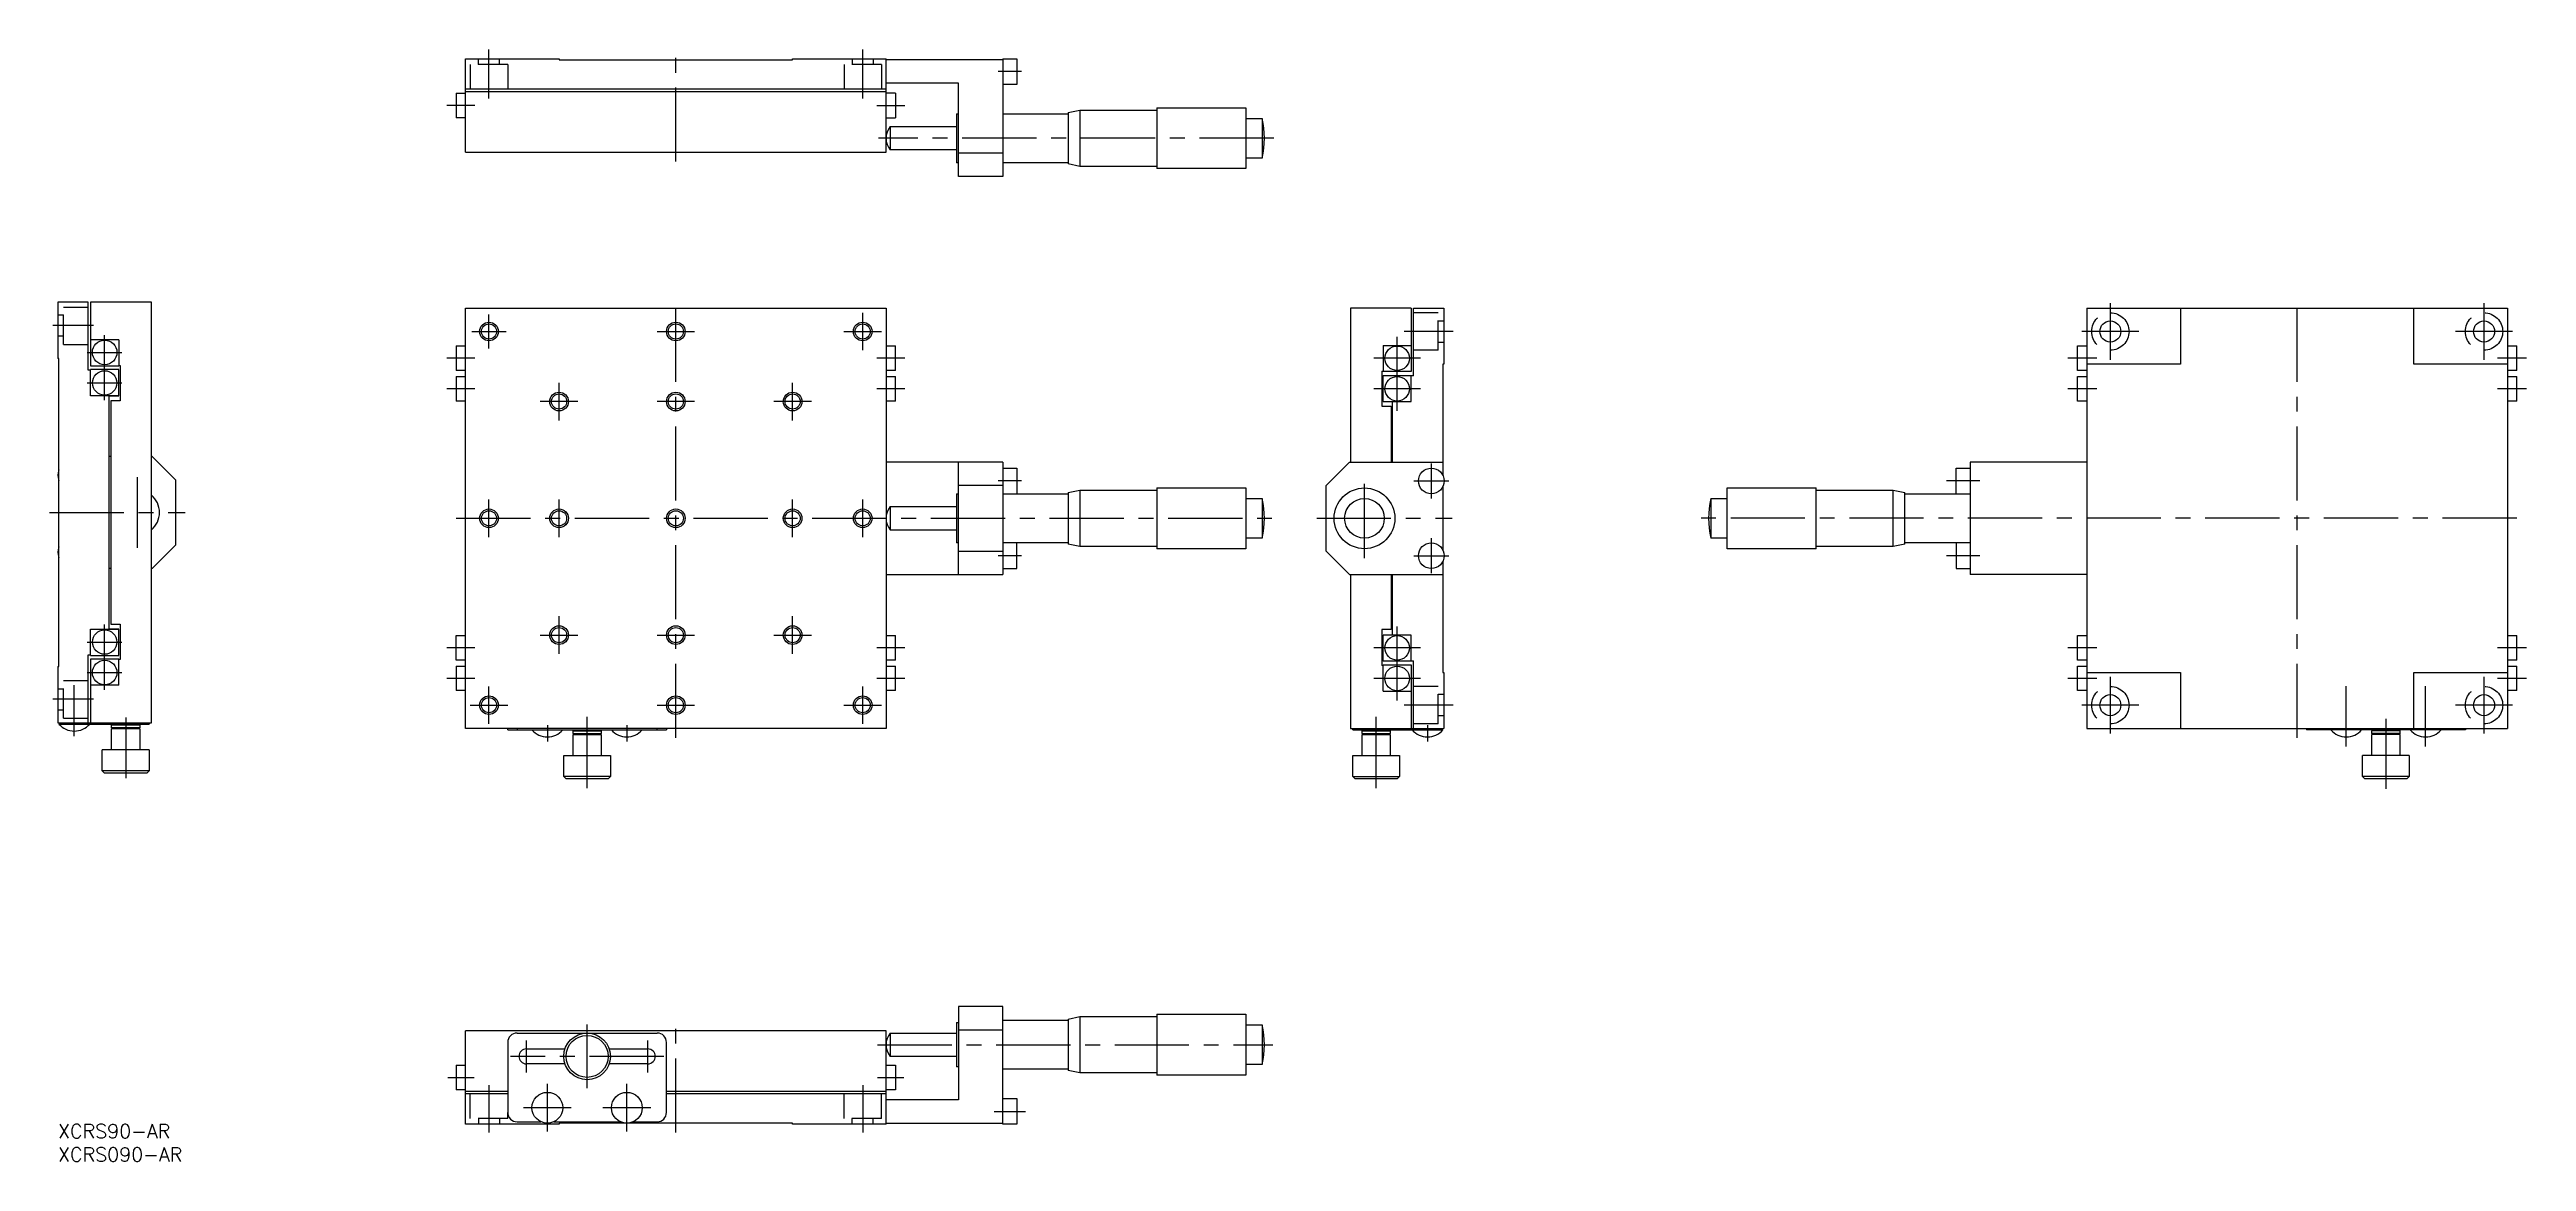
# Model space of a CAD drawing. Extents: x -2 to 528, y -8 to 230.
import ezdxf

# ---------------------------------------------------------------- set-up
doc = ezdxf.new("R2010")
doc.units = 0
doc.header["$LTSCALE"] = 0.5
doc.linetypes.add('CENTER', pattern=[50.8, 31.75, -6.35, 6.35, -6.35])
doc.linetypes.add('DASHED', pattern=[19.05, 12.7, -6.35])
for name, color, linetype in [('MSM_CENTER', 1, 'CENTER'), ('MSM_CONTINUOUS', 7, 'CONTINUOUS'), ('MSM_DASHED', 4, 'DASHED'), ('MSM_NARROW', 5, 'CONTINUOUS'), ('MSM_PART_NUMBER', 7, 'CONTINUOUS')]:
    doc.layers.add(name, color=color, linetype=linetype)
doc.styles.get("Standard").update_dxf_attribs({"font": 'txt.shx', "height": 3, "bigfont": 'bigfont.shx'})

# ---------------------------------------------------------------- blocks, each defined once
blk = doc.blocks.new('*U58')
at = {"layer": 'MSM_PART_NUMBER'}
blk.add_text('XCRS90-AR', height=3, dxfattribs=at).set_placement((0, -3))
blk = doc.blocks.new('*U59')
at = {"layer": 'MSM_PART_NUMBER'}
blk.add_text('XCRS090-AR', height=3, dxfattribs=at).set_placement((0, -8))

msp = doc.modelspace()

# ---------------------------------------------------------------- linework, layer by layer
at = {"layer": 'MSM_CENTER'}
for p, q in [((92.28, 219.55), (92.28, 230.05)), ((132.28, 206.05), (132.28, 229.85)), ((172.28, 219.55), (172.28, 230.05)), ((206.28, 225.35), (201.28, 225.35)), ((89.28, 218.05), (83.28, 218.05)), ((175.28, 218.05), (181.28, 218.05)), ((260.28, 211.05), (175.68, 211.05)), ((132.28, 82.69), (132.28, 176.69)), ((439.38, 163.61), (439.38, 175.78)), ((479.38, 82.69), (479.38, 176.69)), ((519.38, 163.61), (519.38, 175.78)), ((7.59, 170.94), (-1.09, 170.94)), ((88.63, 169.69), (95.93, 169.69)), ((92.28, 166.04), (92.28, 173.34)), ((128.25, 169.69), (136.3, 169.69)), ((168.25, 169.69), (176.3, 169.69)), ((172.28, 165.67), (172.28, 173.72)), ((298.7, 169.69), (288.2, 169.69)), ((445.46, 169.69), (433.29, 169.69)), ((525.46, 169.69), (513.29, 169.69)), ((6.29, 165.21), (13.71, 165.21)), ((10, 154.96), (10, 168.93)), ((286.7, 152.69), (286.7, 168.69)), ((89.28, 163.96), (83.28, 163.96)), ((181.28, 163.96), (175.28, 163.96)), ((291.7, 163.96), (281.7, 163.96)), ((436.46, 163.96), (430.29, 163.96)), ((528.46, 163.96), (522.29, 163.96)), ((6.29, 158.67), (13.71, 158.67)), ((89.28, 157.42), (83.28, 157.42)), ((111.3, 154.69), (103.25, 154.69)), ((107.28, 150.67), (107.28, 158.72)), ((136.3, 154.69), (128.25, 154.69)), ((161.3, 154.69), (153.25, 154.69)), ((157.28, 150.67), (157.28, 158.72)), ((181.28, 157.42), (175.28, 157.42)), ((291.7, 157.42), (281.7, 157.42)), ((436.46, 157.42), (430.29, 157.42)), ((528.46, 157.42), (522.29, 157.42)), ((17, 123.35), (17, 138.53)), ((279.7, 121.19), (279.7, 138.19)), ((294, 141.44), (294, 133.94)), ((92.28, 125.67), (92.28, 133.72)), ((107.28, 125.67), (107.28, 133.72)), ((157.28, 125.67), (157.28, 133.72)), ((172.28, 125.67), (172.28, 133.72)), ((206.28, 137.69), (201.28, 137.69)), ((290.25, 137.69), (297.75, 137.69)), ((411.46, 137.69), (404.29, 137.69)), ((-1.8, 130.94), (27.2, 130.94)), ((85.28, 129.69), (260.28, 129.69)), ((269.5, 129.69), (298.5, 129.69)), ((526.38, 129.69), (351.38, 129.69)), ((294, 125.44), (294, 117.94)), ((206.28, 121.69), (201.28, 121.69)), ((290.25, 121.69), (297.75, 121.69)), ((411.46, 121.69), (404.29, 121.69)), ((10, 92.96), (10, 106.93)), ((107.28, 100.67), (107.28, 108.72)), ((157.28, 100.67), (157.28, 108.72)), ((286.7, 90.69), (286.7, 106.69)), ((6.29, 103.21), (13.71, 103.21)), ((89.28, 101.96), (83.28, 101.96)), ((103.25, 104.69), (111.3, 104.69)), ((128.25, 104.69), (136.3, 104.69)), ((153.25, 104.69), (161.3, 104.69)), ((181.28, 101.96), (175.28, 101.96)), ((291.7, 101.96), (281.7, 101.96)), ((436.46, 101.96), (430.29, 101.96)), ((528.46, 101.96), (522.29, 101.96)), ((6.29, 96.67), (13.71, 96.67)), ((439.38, 83.61), (439.38, 95.78)), ((519.38, 83.61), (519.38, 95.78)), ((7.59, 90.94), (-1.09, 90.94)), ((3.5, 83.05), (3.5, 93.99)), ((89.28, 95.42), (83.28, 95.42)), ((92.28, 85.67), (92.28, 93.72)), ((172.28, 85.67), (172.28, 93.72)), ((181.28, 95.42), (175.28, 95.42)), ((291.7, 95.42), (281.7, 95.42)), ((436.46, 95.42), (430.29, 95.42)), ((489.88, 80.81), (489.88, 93.74)), ((506.88, 80.81), (506.88, 93.74)), ((528.46, 95.42), (522.29, 95.42)), ((14.5, 87.03), (14.5, 74.05)), ((88.25, 89.69), (96.3, 89.69)), ((104.78, 85.39), (104.78, 81.89)), ((113.28, 71.89), (113.28, 87.19)), ((121.78, 85.39), (121.78, 81.89)), ((128.25, 89.69), (136.3, 89.69)), ((168.25, 89.69), (176.3, 89.69)), ((282.2, 71.89), (282.2, 87.19)), ((298.7, 89.69), (288.2, 89.69)), ((293.2, 85.39), (293.2, 81.89)), ((445.46, 89.69), (433.29, 89.69)), ((498.38, 86.78), (498.38, 71.81)), ((525.46, 89.69), (513.29, 89.69)), ((113.28, 7.68), (113.28, 21.32)), ((132.28, -1.8), (132.28, 22)), ((100.28, 11.08), (100.28, 17.92)), ((126.28, 11.08), (126.28, 17.92)), ((175.46, 17), (260.1, 17)), ((129.7, 14.5), (96.86, 14.5)), ((83.46, 10), (89.1, 10)), ((83.46, 10), (89.1, 10)), ((92.28, 8.32), (92.28, -1.82)), ((104.78, -1.62), (104.78, 8.62)), ((121.78, -1.62), (121.78, 8.62)), ((172.28, 8.32), (172.28, -1.82)), ((175.46, 10), (181.1, 10)), ((175.46, 10), (181.1, 10)), ((109.9, 3.5), (99.66, 3.5)), ((126.9, 3.5), (116.66, 3.5)), ((200.46, 2.7), (207.1, 2.7))]:
    msp.add_line(p, q, dxfattribs=at)
at = {"layer": 'MSM_CONTINUOUS'}
for p, q in [((87.28, 228.05), (107.28, 228.05)), ((87.28, 208.05), (87.28, 228.05)), ((107.28, 228.05), (107.28, 227.85)), ((157.28, 228.05), (177.28, 228.05)), ((157.28, 227.85), (157.28, 228.05)), ((177.28, 208.05), (177.28, 228.05)), ((202.28, 228.1), (202.28, 202.85)), ((202.28, 228.1), (205.28, 228.1)), ((205.28, 228.1), (205.28, 222.6)), ((107.28, 227.85), (157.28, 227.85)), ((202.28, 227.85), (177.28, 227.85)), ((192.78, 222.85), (177.28, 222.85)), ((192.78, 202.85), (192.78, 222.85)), ((85.28, 220.68), (87.28, 220.68)), ((85.28, 220.68), (85.28, 215.43)), ((177.28, 221.55), (87.28, 221.55)), ((87.28, 221.05), (177.28, 221.05)), ((179.28, 220.68), (177.28, 220.68)), ((179.28, 220.68), (179.28, 215.43)), ((205.28, 222.6), (202.28, 222.6)), ((235.28, 217.55), (254.28, 217.55)), ((235.28, 217.55), (235.28, 204.55)), ((254.28, 217.55), (254.28, 204.55)), ((87.28, 215.43), (85.28, 215.43)), ((177.28, 215.43), (179.28, 215.43)), ((178.18, 213.55), (192.38, 213.55)), ((178.18, 213.55), (178.18, 208.55)), ((192.38, 216.3), (192.78, 216.3)), ((192.38, 216.3), (192.38, 205.8)), ((202.28, 216.3), (216.28, 216.3)), ((216.28, 216.55), (218.78, 217.1)), ((216.28, 216.55), (216.28, 205.55)), ((218.78, 217.1), (235.28, 217.1)), ((218.78, 217.1), (218.78, 205)), ((254.28, 215.3), (257.78, 215.3)), ((257.78, 215.3), (257.78, 206.8)), ((87.28, 208.05), (177.28, 208.05)), ((192.38, 208.55), (178.18, 208.55)), ((202.28, 207.85), (192.78, 207.85)), ((257.78, 206.8), (254.28, 206.8)), ((192.78, 205.8), (192.38, 205.8)), ((202.28, 202.85), (192.78, 202.85)), ((216.28, 205.8), (202.28, 205.8)), ((218.78, 205), (216.28, 205.55)), ((235.28, 205), (218.78, 205)), ((254.28, 204.55), (235.28, 204.55)), ((6.5, 175.94), (0, 175.94)), ((0, 175.94), (0, 163.94)), ((6.5, 161.44), (6.5, 175.94)), ((20, 175.94), (7, 175.94)), ((7, 175.94), (7, 162.34)), ((20, 85.94), (20, 175.94)), ((87.28, 174.69), (177.28, 174.69)), ((87.28, 84.69), (87.28, 174.69)), ((177.28, 174.69), (177.28, 84.69)), ((289.7, 174.69), (276.7, 174.69)), ((276.7, 174.69), (276.7, 141.69)), ((289.7, 174.69), (289.7, 161.09)), ((290.2, 174.69), (296.7, 174.69)), ((290.2, 160.19), (290.2, 174.69)), ((296.7, 174.69), (296.7, 162.69)), ((434.38, 174.69), (524.38, 174.69)), ((434.38, 174.69), (434.38, 84.69)), ((454.38, 174.69), (454.38, 162.69)), ((504.38, 162.69), (504.38, 174.69)), ((524.38, 174.69), (524.38, 84.69)), ((13, 167.94), (7, 167.94)), ((13, 167.94), (13, 162.34)), ((85.28, 166.59), (87.28, 166.59)), ((85.28, 166.59), (85.28, 161.34)), ((177.28, 166.59), (179.28, 166.59)), ((179.28, 161.34), (179.28, 166.59)), ((283.7, 166.69), (283.7, 161.09)), ((283.7, 166.69), (289.7, 166.69)), ((432.38, 166.59), (434.38, 166.59)), ((432.38, 161.34), (432.38, 166.59)), ((524.38, 166.59), (526.38, 166.59)), ((526.38, 161.34), (526.38, 166.59)), ((0.2, 163.94), (0, 163.94)), ((0.2, 97.94), (0.2, 163.94)), ((7, 161.44), (6.5, 161.44)), ((7, 162.34), (13, 162.34)), ((13, 161.54), (7, 161.54)), ((7, 155.94), (7, 161.54)), ((13, 162.44), (13.3, 162.44)), ((13, 155.94), (13, 161.54)), ((13.3, 162.44), (13.3, 154.84)), ((87.28, 161.34), (85.28, 161.34)), ((85.28, 160.05), (87.28, 160.05)), ((85.28, 160.05), (85.28, 154.8)), ((179.28, 161.34), (177.28, 161.34)), ((177.28, 160.05), (179.28, 160.05)), ((179.28, 154.8), (179.28, 160.05)), ((283.4, 161.19), (283.4, 153.69)), ((283.4, 161.19), (283.7, 161.19)), ((289.7, 161.09), (283.7, 161.09)), ((283.7, 154.69), (283.7, 160.29)), ((283.7, 160.29), (289.7, 160.29)), ((289.7, 154.69), (289.7, 160.29)), ((290.2, 160.19), (289.7, 160.19)), ((296.5, 162.69), (296.5, 138.84)), ((296.7, 162.69), (296.5, 162.69)), ((434.38, 161.34), (432.38, 161.34)), ((432.38, 160.05), (434.38, 160.05)), ((432.38, 154.8), (432.38, 160.05)), ((454.38, 162.69), (434.38, 162.69)), ((524.38, 162.69), (504.38, 162.69)), ((526.38, 161.34), (524.38, 161.34)), ((524.38, 160.05), (526.38, 160.05)), ((526.38, 154.8), (526.38, 160.05)), ((13, 155.94), (7, 155.94)), ((11, 105.94), (11, 155.94)), ((11, 155.94), (13, 155.94)), ((11.3, 154.84), (11.3, 107.04)), ((13.3, 154.84), (11.3, 154.84)), ((87.28, 154.8), (85.28, 154.8)), ((179.28, 154.8), (177.28, 154.8)), ((283.7, 154.69), (289.7, 154.69)), ((285.7, 141.69), (285.7, 154.69)), ((434.38, 154.8), (432.38, 154.8)), ((526.38, 154.8), (524.38, 154.8)), ((283.4, 153.69), (285.4, 153.69)), ((285.4, 153.69), (285.4, 141.69)), ((11.3, 142.94), (11, 142.94)), ((20.2, 142.94), (20, 142.94)), ((20.2, 142.94), (25.2, 137.94)), ((25.2, 137.94), (25.2, 123.94)), ((202.28, 141.69), (177.28, 141.69)), ((192.78, 117.69), (192.78, 141.69)), ((202.28, 141.69), (202.28, 117.69)), ((202.28, 140.44), (205.28, 140.44)), ((205.28, 140.44), (205.28, 134.94)), ((276.5, 141.69), (271.5, 136.69)), ((276.5, 141.69), (296.5, 141.69)), ((406.38, 140.44), (409.38, 140.44)), ((406.38, 134.94), (406.38, 140.44)), ((409.38, 141.69), (409.38, 117.69)), ((434.38, 141.69), (409.38, 141.69)), ((192.38, 134.94), (192.78, 134.94)), ((192.38, 134.94), (192.38, 124.44)), ((202.28, 136.69), (192.78, 136.69)), ((202.28, 134.94), (216.28, 134.94)), ((216.28, 135.19), (218.78, 135.74)), ((216.28, 135.19), (216.28, 124.19)), ((218.78, 135.74), (235.28, 135.74)), ((218.78, 135.74), (218.78, 123.64)), ((235.28, 136.19), (254.28, 136.19)), ((235.28, 136.19), (235.28, 123.19)), ((254.28, 136.19), (254.28, 123.19)), ((254.28, 133.94), (257.78, 133.94)), ((257.78, 133.94), (257.78, 125.44)), ((271.5, 122.69), (271.5, 136.69)), ((296.5, 136.55), (296.5, 122.84)), ((353.88, 133.94), (357.38, 133.94)), ((353.88, 133.94), (353.88, 125.44)), ((357.38, 136.19), (376.38, 136.19)), ((357.38, 123.19), (357.38, 136.19)), ((376.38, 123.19), (376.38, 136.19)), ((376.38, 135.74), (392.88, 135.74)), ((392.88, 135.74), (395.38, 135.19)), ((392.88, 123.64), (392.88, 135.74)), ((395.38, 124.19), (395.38, 135.19)), ((395.38, 134.94), (409.38, 134.94)), ((178.18, 132.19), (192.38, 132.19)), ((178.18, 132.19), (178.18, 127.19)), ((25.2, 123.94), (20.2, 118.94)), ((192.38, 127.19), (178.18, 127.19)), ((192.78, 124.44), (192.38, 124.44)), ((192.78, 122.69), (202.28, 122.69)), ((216.28, 124.44), (202.28, 124.44)), ((205.28, 118.94), (205.28, 124.44)), ((218.78, 123.64), (216.28, 124.19)), ((235.28, 123.64), (218.78, 123.64)), ((254.28, 123.19), (235.28, 123.19)), ((257.78, 125.44), (254.28, 125.44)), ((276.5, 117.69), (271.5, 122.69)), ((357.38, 125.44), (353.88, 125.44)), ((376.38, 123.19), (357.38, 123.19)), ((392.88, 123.64), (376.38, 123.64)), ((395.38, 124.19), (392.88, 123.64)), ((409.38, 124.44), (395.38, 124.44)), ((406.38, 124.44), (406.38, 118.94)), ((11.3, 118.94), (11, 118.94)), ((20.2, 118.94), (20, 118.94)), ((177.28, 117.69), (202.28, 117.69)), ((202.28, 118.94), (205.28, 118.94)), ((276.5, 117.69), (296.5, 117.69)), ((276.7, 117.69), (276.7, 84.69)), ((285.4, 117.69), (285.4, 105.89)), ((285.7, 104.69), (285.7, 117.69)), ((296.5, 120.55), (296.5, 96.69)), ((406.38, 118.94), (409.38, 118.94)), ((434.38, 117.69), (409.38, 117.69)), ((11.3, 107.04), (13.3, 107.04)), ((13.3, 107.04), (13.3, 99.44)), ((7, 105.94), (13, 105.94)), ((7, 100.34), (7, 105.94)), ((13, 105.94), (11, 105.94)), ((13, 100.34), (13, 105.94)), ((85.28, 104.59), (87.28, 104.59)), ((85.28, 99.34), (85.28, 104.59)), ((177.28, 104.59), (179.28, 104.59)), ((179.28, 99.34), (179.28, 104.59)), ((283.4, 105.89), (283.4, 98.19)), ((285.4, 105.89), (283.4, 105.89)), ((283.7, 99.09), (283.7, 104.69)), ((289.7, 104.69), (283.7, 104.69)), ((289.7, 99.09), (289.7, 104.69)), ((432.38, 104.59), (434.38, 104.59)), ((432.38, 99.34), (432.38, 104.59)), ((524.38, 104.59), (526.38, 104.59)), ((526.38, 99.34), (526.38, 104.59)), ((0, 97.94), (0, 85.94)), ((0, 97.94), (0.2, 97.94)), ((6.5, 85.94), (6.5, 100.44)), ((6.5, 100.44), (7, 100.44)), ((7, 100.34), (13, 100.34)), ((7, 99.54), (7, 85.94)), ((13, 99.54), (7, 99.54)), ((13, 93.94), (13, 99.54)), ((13.3, 99.44), (13, 99.44)), ((87.28, 99.34), (85.28, 99.34)), ((85.28, 98.05), (87.28, 98.05)), ((85.28, 98.05), (85.28, 92.8)), ((179.28, 99.34), (177.28, 99.34)), ((177.28, 98.05), (179.28, 98.05)), ((179.28, 92.8), (179.28, 98.05)), ((283.7, 98.19), (283.4, 98.19)), ((289.7, 99.09), (283.7, 99.09)), ((283.7, 92.69), (283.7, 98.29)), ((283.7, 98.29), (289.7, 98.29)), ((289.7, 99.19), (290.2, 99.19)), ((289.7, 98.29), (289.7, 84.69)), ((290.2, 84.69), (290.2, 99.19)), ((296.5, 96.69), (296.7, 96.69)), ((296.7, 96.69), (296.7, 84.69)), ((434.38, 99.34), (432.38, 99.34)), ((432.38, 98.05), (434.38, 98.05)), ((432.38, 92.8), (432.38, 98.05)), ((434.38, 96.69), (454.38, 96.69)), ((454.38, 96.69), (454.38, 84.69)), ((504.38, 84.69), (504.38, 96.69)), ((504.38, 96.69), (524.38, 96.69)), ((526.38, 99.34), (524.38, 99.34)), ((524.38, 98.05), (526.38, 98.05)), ((526.38, 92.8), (526.38, 98.05)), ((13, 93.94), (7, 93.94)), ((87.28, 92.8), (85.28, 92.8)), ((179.28, 92.8), (177.28, 92.8)), ((283.7, 92.69), (289.7, 92.69)), ((434.38, 92.8), (432.38, 92.8)), ((526.38, 92.8), (524.38, 92.8)), ((0, 85.94), (19.5, 85.94)), ((0.2, 85.64), (19.5, 85.64)), ((0.5, 85.94), (0.5, 85.64)), ((7, 85.94), (20, 85.94)), ((11.5, 85.44), (11.7, 85.64)), ((11.5, 84.84), (11.5, 85.44)), ((17.5, 85.44), (11.5, 85.44)), ((11.7, 84.64), (11.5, 84.84)), ((17.5, 84.84), (11.5, 84.84)), ((17.3, 85.64), (17.5, 85.44)), ((17.5, 84.84), (17.3, 84.64)), ((17.5, 85.44), (17.5, 84.84)), ((19.5, 85.94), (19.5, 85.64)), ((9.5, 75.64), (9.5, 80.14)), ((19.5, 80.14), (9.5, 80.14)), ((11.5, 80.14), (11.5, 84.64)), ((17.5, 84.64), (11.5, 84.64)), ((17.5, 84.64), (17.5, 80.14)), ((19.5, 80.14), (19.5, 75.64)), ((177.28, 84.69), (87.28, 84.69)), ((96.28, 84.39), (96.28, 84.69)), ((96.28, 84.39), (130.28, 84.39)), ((98.28, 84.69), (98.28, 84.39)), ((110.28, 84.19), (110.48, 84.39)), ((110.28, 83.59), (110.28, 84.19)), ((110.28, 84.19), (116.28, 84.19)), ((110.48, 83.39), (110.28, 83.59)), ((110.28, 83.59), (116.28, 83.59)), ((110.28, 78.89), (110.28, 83.39)), ((110.28, 83.39), (116.28, 83.39)), ((116.08, 84.39), (116.28, 84.19)), ((116.28, 83.59), (116.08, 83.39)), ((116.28, 84.19), (116.28, 83.59)), ((116.28, 83.39), (116.28, 78.89)), ((128.28, 84.39), (128.28, 84.69)), ((130.28, 84.69), (130.28, 84.39)), ((276.7, 84.69), (296.7, 84.69)), ((277.2, 84.39), (277.2, 84.69)), ((277.2, 84.39), (296.5, 84.39)), ((279.2, 84.69), (279.2, 84.39)), ((279.2, 84.19), (279.4, 84.39)), ((279.2, 83.59), (279.2, 84.19)), ((279.2, 84.19), (285.2, 84.19)), ((279.4, 83.39), (279.2, 83.59)), ((279.2, 83.59), (285.2, 83.59)), ((279.2, 78.89), (279.2, 83.39)), ((279.2, 83.39), (285.2, 83.39)), ((285, 84.39), (285.2, 84.19)), ((285.2, 83.59), (285, 83.39)), ((285.2, 84.19), (285.2, 83.59)), ((285.2, 83.39), (285.2, 78.89)), ((294.2, 84.39), (294.2, 84.69)), ((296.2, 84.69), (296.2, 84.39)), ((434.38, 84.69), (524.38, 84.69)), ((481.38, 84.69), (481.38, 84.39)), ((515.38, 84.39), (481.38, 84.39)), ((495.38, 84.19), (495.58, 84.39)), ((495.38, 83.59), (495.38, 84.19)), ((501.38, 84.19), (495.38, 84.19)), ((495.58, 83.39), (495.38, 83.59)), ((501.38, 83.59), (495.38, 83.59)), ((495.38, 78.89), (495.38, 83.39)), ((501.38, 83.39), (495.38, 83.39)), ((501.18, 84.39), (501.38, 84.19)), ((501.38, 83.59), (501.18, 83.39)), ((501.38, 84.19), (501.38, 83.59)), ((501.38, 83.39), (501.38, 78.89)), ((515.38, 84.69), (515.38, 84.39)), ((10, 75.14), (9.5, 75.64)), ((19.5, 75.64), (9.5, 75.64)), ((19, 75.14), (10, 75.14)), ((19.5, 75.64), (19, 75.14)), ((108.28, 74.39), (108.28, 78.89)), ((108.28, 78.89), (118.28, 78.89)), ((108.78, 73.89), (108.28, 74.39)), ((118.28, 74.39), (108.28, 74.39)), ((117.78, 73.89), (118.28, 74.39)), ((118.28, 78.89), (118.28, 74.39)), ((277.2, 74.39), (277.2, 78.89)), ((277.2, 78.89), (287.2, 78.89)), ((277.7, 73.89), (277.2, 74.39)), ((277.2, 74.39), (287.2, 74.39)), ((286.7, 73.89), (287.2, 74.39)), ((287.2, 78.89), (287.2, 74.39)), ((493.38, 74.39), (493.38, 78.89)), ((503.38, 78.89), (493.38, 78.89)), ((493.88, 73.89), (493.38, 74.39)), ((503.38, 74.39), (493.38, 74.39)), ((503.38, 74.39), (502.88, 73.89)), ((503.38, 78.89), (503.38, 74.39)), ((117.78, 73.89), (108.78, 73.89)), ((286.7, 73.89), (277.7, 73.89)), ((502.88, 73.89), (493.88, 73.89)), ((192.38, 21.75), (192.78, 21.75)), ((192.38, 21.75), (192.38, 12.25)), ((192.78, 25.2), (192.78, 5.2)), ((202.28, 25.2), (192.78, 25.2)), ((202.28, -0.05), (202.28, 25.2)), ((202.28, 22.25), (216.28, 22.25)), ((216.28, 22.5), (218.78, 23.05)), ((216.28, 22.5), (216.28, 11.5)), ((218.78, 23.05), (235.28, 23.05)), ((218.78, 23.05), (218.78, 10.95)), ((235.28, 23.5), (254.28, 23.5)), ((235.28, 23.5), (235.28, 10.5)), ((254.28, 23.5), (254.28, 10.5)), ((254.28, 21.25), (257.78, 21.25)), ((257.78, 21.25), (257.78, 12.75)), ((177.28, 20), (87.28, 20)), ((87.28, 0), (87.28, 20)), ((96.28, 17.5), (96.28, 2.5)), ((98.28, 19.5), (128.28, 19.5)), ((100.28, 16.1), (108.54, 16.1)), ((118.02, 16.1), (126.28, 16.1)), ((130.28, 2.5), (130.28, 17.5)), ((177.28, 0), (177.28, 20)), ((178.18, 19.5), (192.38, 19.5)), ((178.18, 19.5), (178.18, 14.5)), ((192.78, 20.2), (202.28, 20.2)), ((85.28, 12.62), (87.28, 12.62)), ((85.28, 12.62), (85.28, 7.37)), ((85.28, 12.62), (85.28, 7.37)), ((108.54, 12.9), (100.28, 12.9)), ((126.28, 12.9), (118.02, 12.9)), ((177.28, 12.62), (179.28, 12.62)), ((192.38, 14.5), (178.18, 14.5)), ((179.28, 12.62), (179.28, 7.37)), ((179.28, 12.62), (179.28, 7.37)), ((192.78, 12.25), (192.38, 12.25)), ((216.28, 11.75), (202.28, 11.75)), ((218.78, 10.95), (216.28, 11.5)), ((235.28, 10.95), (218.78, 10.95)), ((257.78, 12.75), (254.28, 12.75)), ((87.28, 7.37), (85.28, 7.37)), ((96.28, 7), (87.28, 7)), ((96.28, 6.5), (87.28, 6.5)), ((177.28, 7), (130.28, 7)), ((177.28, 6.5), (130.28, 6.5)), ((179.28, 7.37), (177.28, 7.37)), ((202.28, 5.45), (205.28, 5.45)), ((205.28, 5.45), (205.28, -0.05)), ((254.28, 10.5), (235.28, 10.5)), ((98.28, 0.5), (103.4, 0.5)), ((106.15, 0.5), (120.4, 0.5)), ((157.28, 0.2), (107.28, 0.2)), ((107.28, 0.2), (107.28, 0)), ((123.15, 0.5), (128.28, 0.5)), ((157.28, 0), (157.28, 0.2)), ((177.28, 0), (157.28, 0)), ((192.78, 5.2), (177.28, 5.2)), ((177.28, 0.2), (202.28, 0.2)), ((107.28, 0), (87.28, 0)), ((205.28, -0.05), (202.28, -0.05))]:
    msp.add_line(p, q, dxfattribs=at)
for centre, radius in [((92.28, 169.69), 1.62), ((132.28, 169.69), 1.62), ((172.28, 169.69), 1.62), ((439.38, 169.69), 2.25), ((519.38, 169.69), 2.25), ((10, 165.21), 2.63), ((286.7, 163.96), 2.62), ((10, 158.67), 2.62), ((286.7, 157.42), 2.62), ((107.28, 154.69), 1.62), ((132.28, 154.69), 1.62), ((157.28, 154.69), 1.62), ((294, 137.69), 2.75), ((279.7, 129.69), 6.5), ((279.7, 129.69), 4.25), ((92.28, 129.69), 1.62), ((107.28, 129.69), 1.62), ((132.28, 129.69), 1.62), ((157.28, 129.69), 1.62), ((172.28, 129.69), 1.62), ((294, 121.69), 2.75), ((107.28, 104.69), 1.62), ((132.28, 104.69), 1.62), ((157.28, 104.69), 1.62), ((10, 103.21), 2.62), ((286.7, 101.96), 2.62), ((10, 96.67), 2.63), ((286.7, 95.42), 2.63), ((92.28, 89.69), 1.62), ((132.28, 89.69), 1.62), ((172.28, 89.69), 1.62), ((439.38, 89.69), 2.25), ((519.38, 89.69), 2.25), ((113.28, 14.5), 5), ((113.28, 14.5), 4.5), ((104.78, 3.5), 3.3), ((121.78, 3.5), 3.3)]:
    msp.add_circle(centre, radius, dxfattribs=at)
for centre, radius, start, end in [((181.2, 211.05), 3.92, 140.4022, 219.5978), ((239.97, 211.05), 18.31, 346.5803, 13.4197), ((2.7, 138.94), 2.75, 155.38, 204.62), ((17, 130.94), 4.75, 309.1667, 50.8333), ((239.97, 129.69), 18.31, 346.5803, 13.4197), ((371.69, 129.69), 18.31, 166.5803, 193.4197), ((181.2, 129.69), 3.92, 140.4022, 219.5978), ((2.7, 122.44), 2.75, 155.38, 204.62), ((3.5, 88.52), 4.38, 221.1121, 318.8879), ((104.78, 87.26), 4.37, 221.0348, 318.9652), ((121.78, 87.26), 4.37, 221.0348, 318.9652), ((293.2, 87.26), 4.37, 221.0348, 318.9652), ((489.88, 87.27), 4.38, 221.1121, 318.8879), ((506.88, 87.27), 4.38, 221.1121, 318.8879), ((239.97, 17), 18.31, 346.5803, 13.4197), ((98.28, 17.5), 2, 90, 180), ((100.28, 14.5), 1.6, 90, 270), ((126.28, 14.5), 1.6, 270, 90), ((128.28, 17.5), 2, 0, 90), ((181.2, 17), 3.92, 140.4022, 219.5978), ((98.28, 2.5), 2, 180, 270), ((128.28, 2.5), 2, 270, 0)]:
    msp.add_arc(centre, radius, start, end, dxfattribs=at)
at = {"layer": 'MSM_DASHED'}
for p, q in [((90.03, 226.85), (90.03, 228.05)), ((94.53, 226.85), (94.53, 228.05)), ((170.03, 228.05), (170.03, 226.85)), ((174.53, 228.05), (174.53, 226.85)), ((88.28, 226.85), (88.28, 221.55)), ((96.28, 226.85), (88.28, 226.85)), ((96.28, 226.85), (96.28, 221.55)), ((168.28, 226.85), (168.28, 221.55)), ((176.28, 226.85), (168.28, 226.85)), ((176.28, 226.85), (176.28, 221.55)), ((1.2, 173.16), (0, 173.16)), ((1.2, 174.91), (6.5, 174.91)), ((1.2, 166.91), (1.2, 174.91)), ((295.5, 173.69), (290.2, 173.69)), ((295.5, 165.69), (295.5, 173.69)), ((295.5, 171.94), (296.7, 171.94)), ((1.2, 168.66), (0, 168.66)), ((1.2, 166.91), (6.5, 166.91)), ((295.5, 165.69), (290.2, 165.69)), ((295.5, 167.44), (296.7, 167.44)), ((0, 93.19), (1.2, 93.19)), ((1.2, 94.94), (6.5, 94.94)), ((1.2, 86.94), (1.2, 94.94)), ((295.5, 93.69), (290.2, 93.69)), ((295.5, 85.69), (295.5, 93.69)), ((296.7, 91.94), (295.5, 91.94)), ((0, 88.69), (1.2, 88.69)), ((1.2, 86.94), (6.5, 86.94)), ((295.5, 85.69), (290.2, 85.69)), ((296.7, 87.44), (295.5, 87.44)), ((88.28, 1.2), (88.28, 6.5)), ((168.28, 1.2), (168.28, 6.5)), ((176.28, 1.2), (176.28, 6.5)), ((96.28, 1.2), (88.28, 1.2)), ((90.03, 1.2), (90.03, 0)), ((94.53, 1.2), (94.53, 0)), ((96.28, 1.2), (96.28, 2.5)), ((176.28, 1.2), (168.28, 1.2)), ((170.03, 0), (170.03, 1.2)), ((174.53, 0), (174.53, 1.2))]:
    msp.add_line(p, q, dxfattribs=at)
for centre in [(439.38, 169.69), (519.38, 169.69), (439.38, 89.69), (519.38, 89.69)]:
    msp.add_circle(centre, 4, dxfattribs=at)
at = {"layer": 'MSM_NARROW'}
for centre in [(92.28, 169.69), (132.28, 169.69), (172.28, 169.69), (107.28, 154.69), (132.28, 154.69), (157.28, 154.69), (92.28, 129.69), (107.28, 129.69), (132.28, 129.69), (157.28, 129.69), (172.28, 129.69), (107.28, 104.69), (132.28, 104.69), (157.28, 104.69), (92.28, 89.69), (132.28, 89.69), (172.28, 89.69)]:
    msp.add_circle(centre, 2, dxfattribs=at)

# ---------------------------------------------------------------- block references
at = {"layer": 'MSM_CONTINUOUS'}
for name in ['*U58', '*U59']:
    msp.add_blockref(name, (0, 0), dxfattribs=at)

doc.saveas('drawing.dxf')
